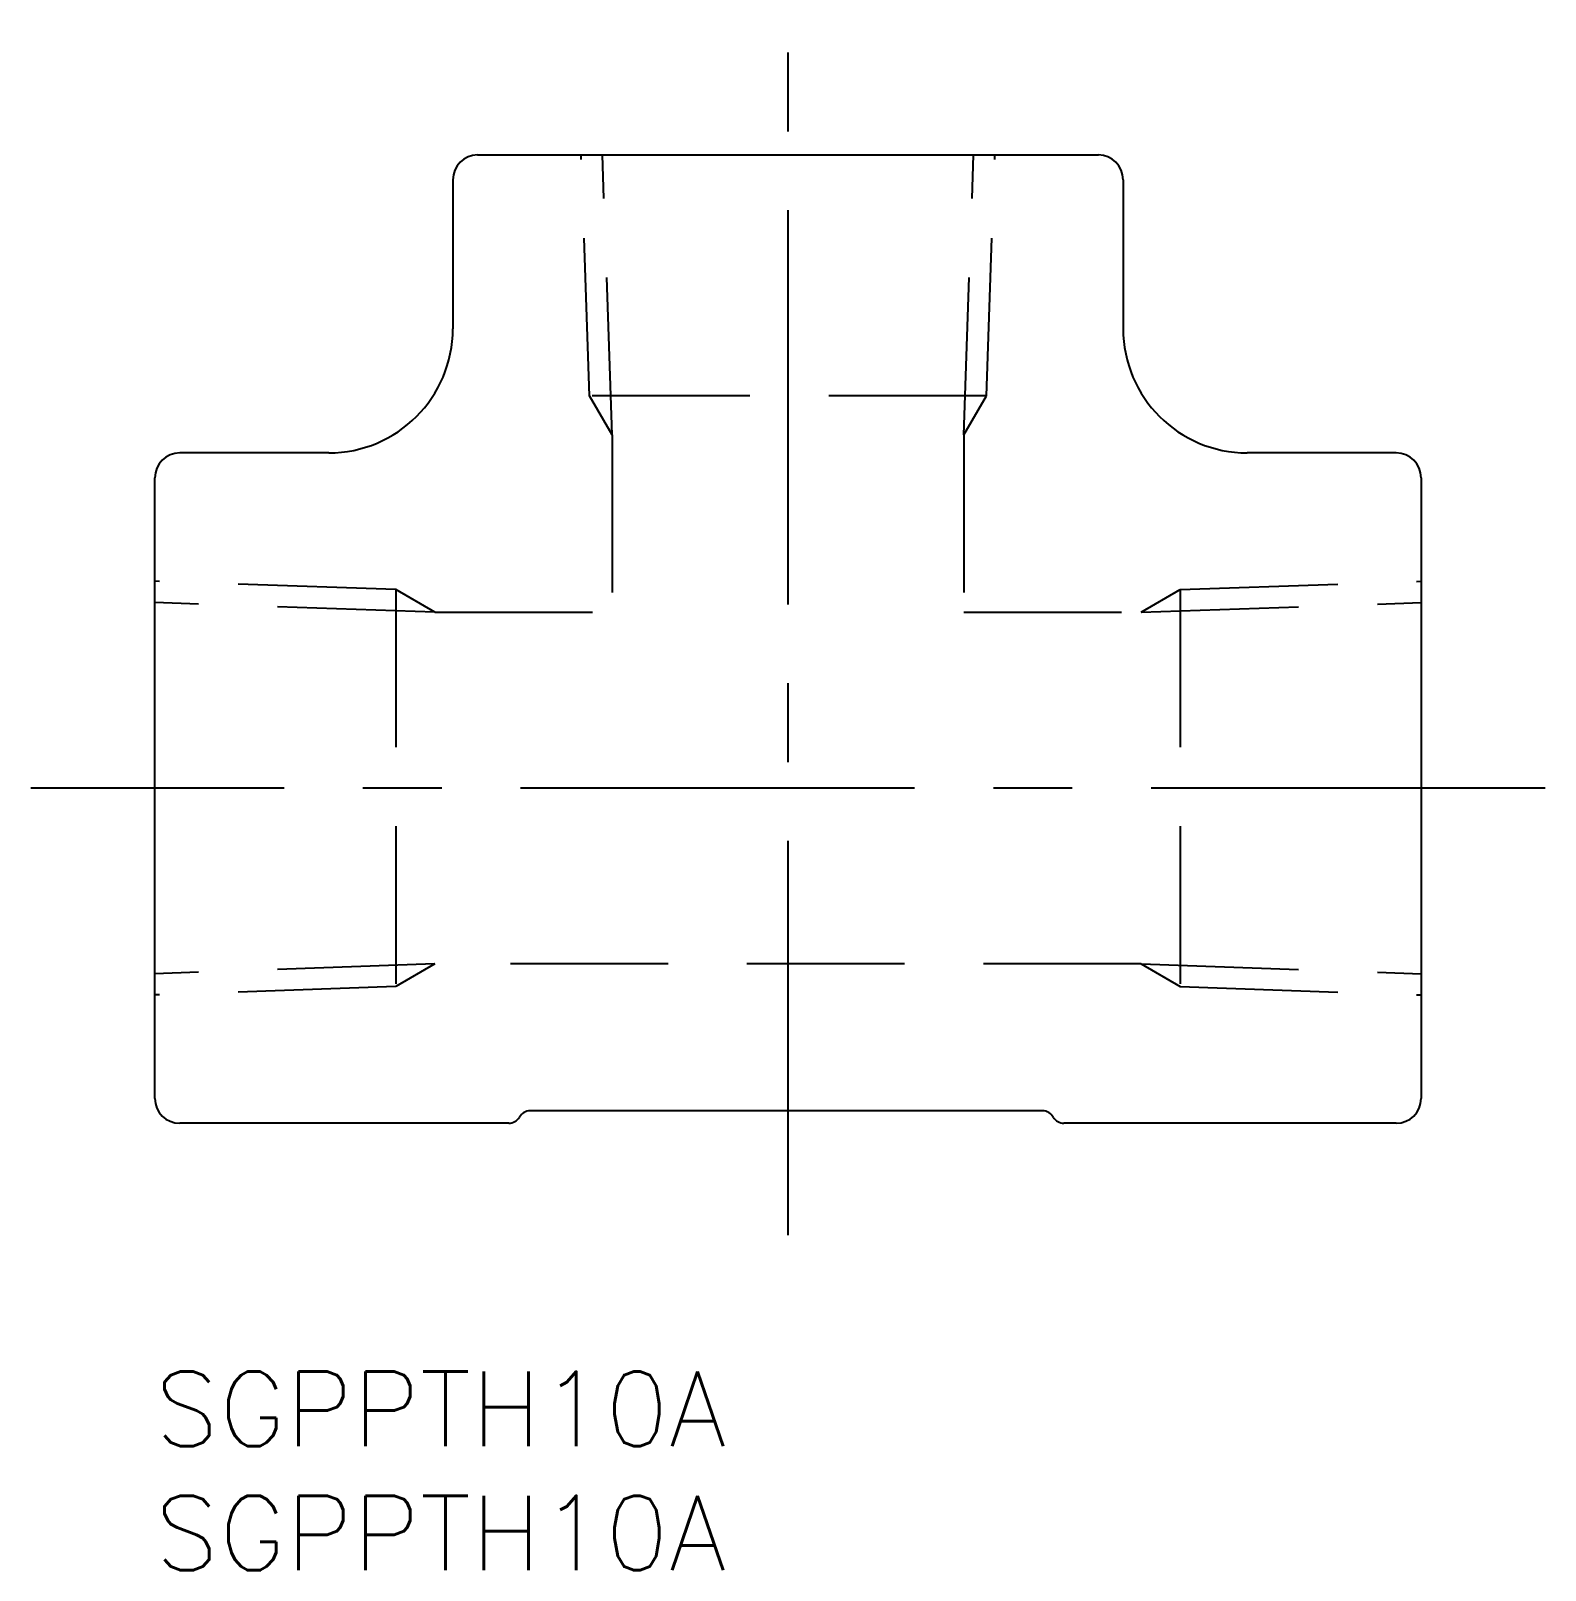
# Model space of a CAD drawing. Extents: x -5 to 56, y -8 to 54.
import ezdxf

# ---------------------------------------------------------------- set-up
doc = ezdxf.new("R2010")
doc.units = 0
doc.header["$LTSCALE"] = 0.5
doc.linetypes.add('CENTER', pattern=[50.8, 31.75, -6.35, 6.35, -6.35])
doc.linetypes.add('DASHED', pattern=[19.05, 12.7, -6.35])
for name, color, linetype in [('MSM_CENTER', 1, 'CENTER'), ('MSM_CONTINUOUS', 7, 'CONTINUOUS'), ('MSM_DASHED', 4, 'DASHED'), ('MSM_PART_NUMBER', 7, 'CONTINUOUS')]:
    doc.layers.add(name, color=color, linetype=linetype)
doc.styles.get("Standard").update_dxf_attribs({"font": 'txt.shx', "height": 3, "bigfont": 'bigfont.shx'})

# ---------------------------------------------------------------- blocks, each defined once
blk = doc.blocks.new('*U3')
at = {"layer": 'MSM_PART_NUMBER'}
blk.add_text('SGPPTH10A', height=3, dxfattribs=at).set_placement((0, -3))
blk = doc.blocks.new('*U4')
at = {"layer": 'MSM_PART_NUMBER'}
blk.add_text('SGPPTH10A', height=3, dxfattribs=at).set_placement((0, -8))

msp = doc.modelspace()

# ---------------------------------------------------------------- linework, layer by layer
at = {"layer": 'MSM_CENTER'}
for p, q in [((25.5, 5.5), (25.5, 54)), ((56, 23.5), (-5, 23.5))]:
    msp.add_line(p, q, dxfattribs=at)
at = {"layer": 'MSM_CONTINUOUS'}
for p, q in [((13, 49), (38, 49)), ((12, 48), (12, 42)), ((39, 48), (39, 42)), ((7, 37), (1, 37)), ((50, 37), (44, 37)), ((0, 11), (0, 36)), ((51, 36), (51, 11)), ((14.25, 10), (1, 10)), ((35.75, 10.5), (15.116, 10.5)), ((50, 10), (36.616, 10))]:
    msp.add_line(p, q, dxfattribs=at)
for centre, radius, start, end in [((13, 48), 1, 90, 180), ((38, 48), 1, 0, 90), ((7, 42), 5, 270, 0), ((44, 42), 5, 180, 270), ((1, 36), 1, 90, 180), ((50, 36), 1, 0, 90), ((1, 11), 1, 180, 270), ((50, 11), 1, 270, 0), ((14.25, 10.5), 0.5, 270, 330), ((15.116, 10), 0.5, 90, 150), ((35.75, 10), 0.5, 30, 90), ((36.616, 10.5), 0.5, 210, 270)]:
    msp.add_arc(centre, radius, start, end, dxfattribs=at)
at = {"layer": 'MSM_DASHED'}
for p, q in [((17.508, 39.3), (17.169, 49)), ((18.419, 37.722), (18.025, 49)), ((32.581, 37.722), (32.975, 49)), ((33.492, 39.3), (33.831, 49)), ((18.419, 37.722), (17.508, 39.3)), ((33.492, 39.3), (17.508, 39.3)), ((32.581, 37.722), (33.492, 39.3)), ((18.419, 37.722), (18.419, 30.581)), ((32.581, 37.722), (32.581, 30.581)), ((9.7, 31.492), (0, 31.831)), ((41.3, 31.492), (51, 31.831)), ((11.278, 30.581), (9.7, 31.492)), ((9.7, 31.492), (9.7, 15.508)), ((39.722, 30.581), (41.3, 31.492)), ((41.3, 31.492), (41.3, 15.508)), ((11.278, 30.581), (0, 30.975)), ((11.278, 30.581), (18.419, 30.581)), ((32.581, 30.581), (39.722, 30.581)), ((39.722, 30.581), (51, 30.975)), ((11.278, 16.419), (0, 16.025)), ((11.278, 16.419), (9.7, 15.508)), ((39.722, 16.419), (11.278, 16.419)), ((39.722, 16.419), (41.3, 15.508)), ((39.722, 16.419), (51, 16.025)), ((9.7, 15.508), (0, 15.169)), ((41.3, 15.508), (51, 15.169))]:
    msp.add_line(p, q, dxfattribs=at)

# ---------------------------------------------------------------- block references
at = {"layer": 'MSM_CONTINUOUS'}
for name in ['*U3', '*U4']:
    msp.add_blockref(name, (0, 0), dxfattribs=at)

doc.saveas('drawing.dxf')
